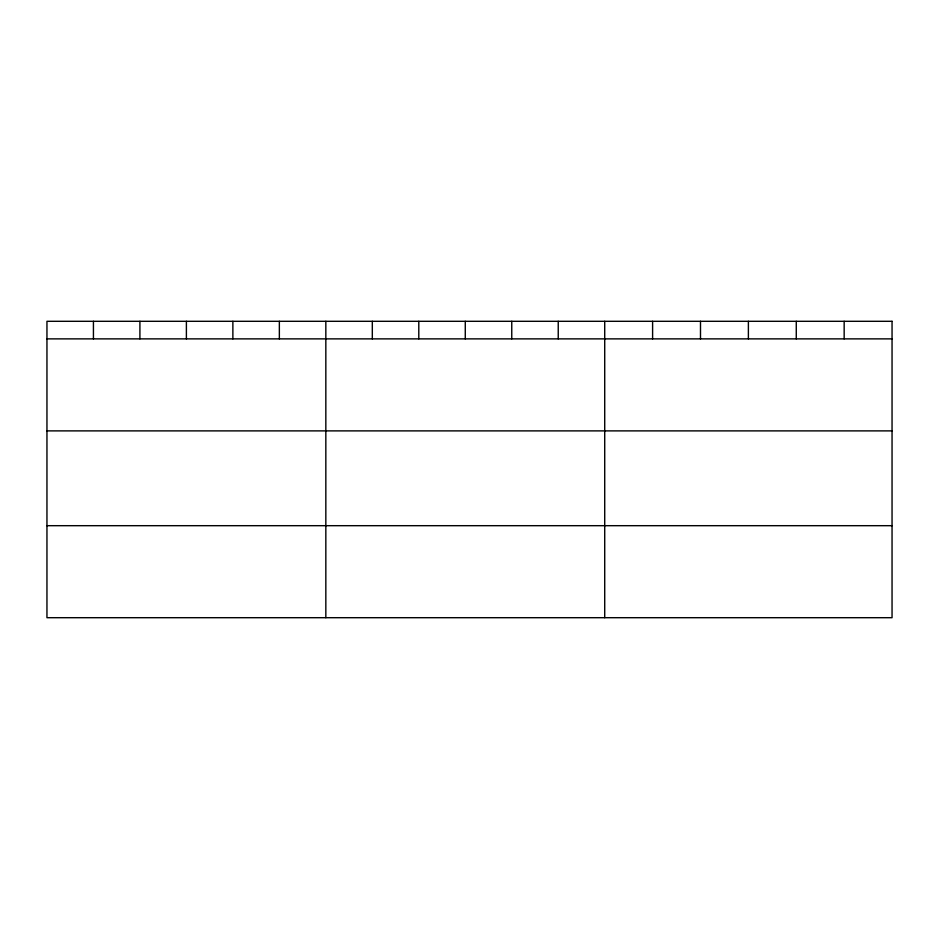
<?xml version="1.0" encoding="UTF-8"?>
<svg xmlns="http://www.w3.org/2000/svg" width="939" height="939" viewBox="0 0 939 939"><rect width="100%" height="100%" fill="white"/><g stroke="black" fill="none" stroke-linecap="round" stroke-linejoin="round"><path stroke-width="1.41" d="M46.95 338.873L892.05 338.873M46.95 430.884L892.05 430.884M46.95 525.687L892.05 525.687M844.161 321.302L844.161 338.873M796.272 321.302L796.272 338.873M748.383 321.302L748.383 338.873M700.494 321.302L700.494 338.873M652.605 321.302L652.605 338.873M604.716 321.302L604.716 617.698M558.236 321.302L558.236 338.873M511.755 321.302L511.755 338.873M465.274 321.302L465.274 338.873M418.794 321.302L418.794 338.873M372.314 321.302L372.314 338.873M325.833 321.302L325.833 617.698M279.353 321.302L279.353 338.873M232.872 321.302L232.872 338.873M186.392 321.302L186.392 338.873M139.911 321.302L139.911 338.873M93.43 321.302L93.43 338.873M892.05 321.302L46.95 321.302L46.95 617.698L892.05 617.698L892.05 321.302"/></g></svg>
